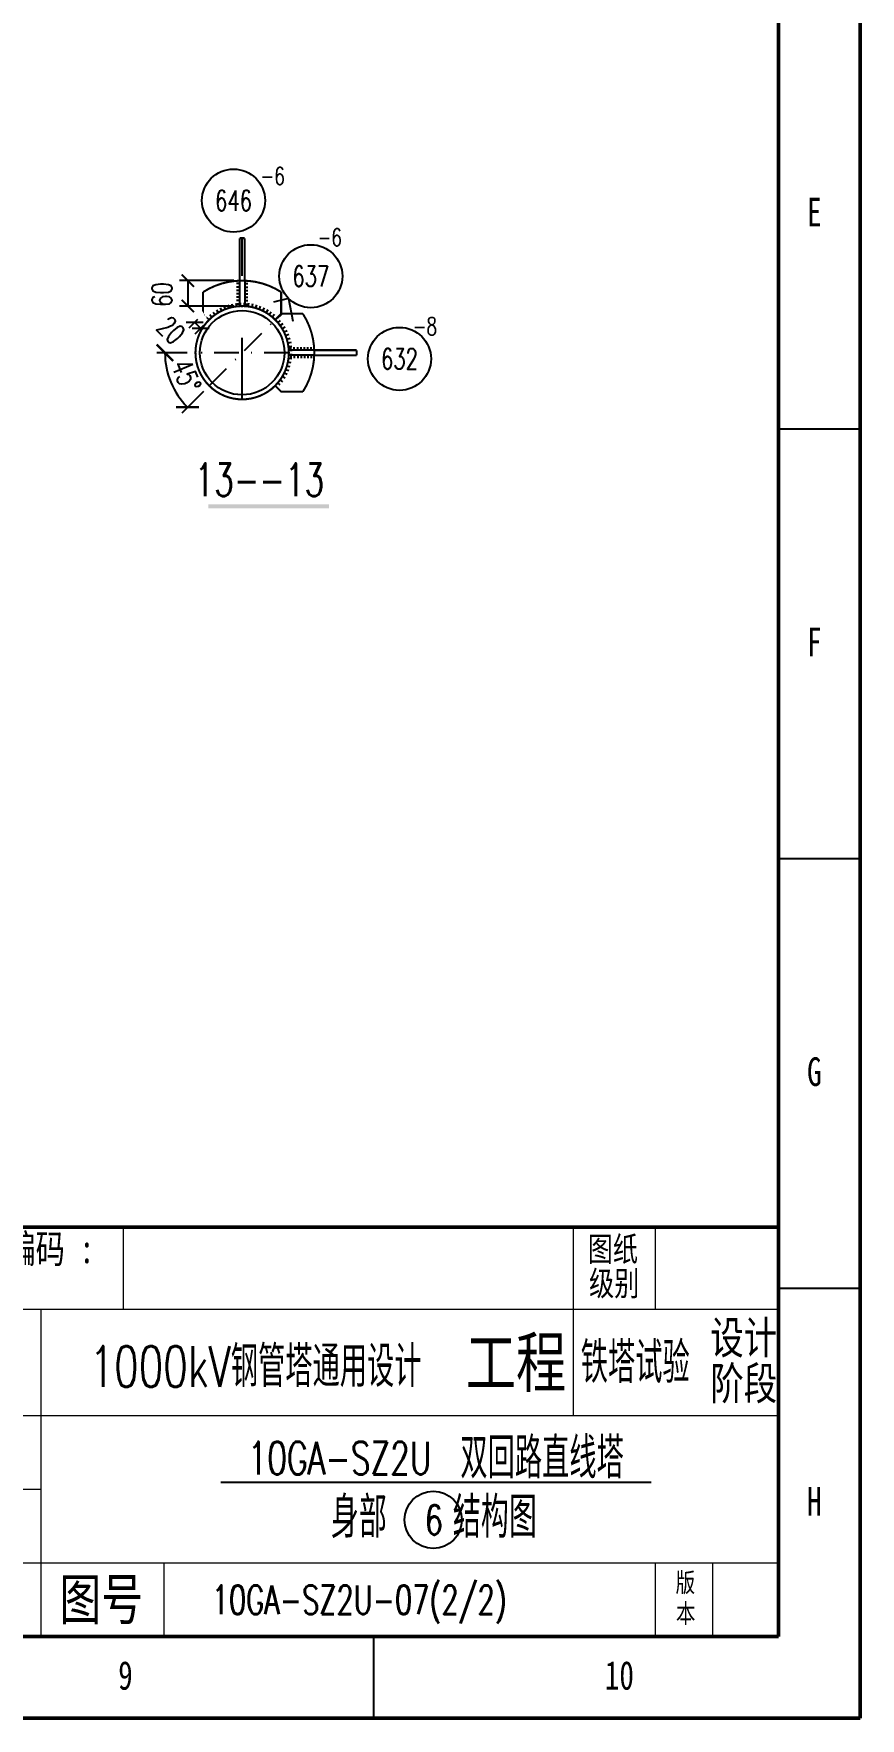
# Model space of a CAD drawing. Extents: x 6045 to 12501, y -14925 to -6998.
# Drawn here: x 7556.6 to 7657.5, y -7592.9 to -7387.1 of the extents above; entities that cross this region are included whole.
import ezdxf
from ezdxf.enums import TextEntityAlignment as Align

# ---------------------------------------------------------------- set-up
doc = ezdxf.new("R2010")
doc.units = 0
doc.header["$LTSCALE"] = 15
doc.header["$MEASUREMENT"] = 0
doc.linetypes.add('DASHDOTX2', pattern=[2, 1, -0.5, 0, -0.5])
doc.linetypes.add('DASHED2', pattern=[0.375, 0.25, -0.125])
doc.layers.get('0').update_dxf_attribs({"linetype": 'CONTINUOUS'})
doc.layers.get('DEFPOINTS').update_dxf_attribs({"linetype": 'CONTINUOUS'})
for name, color, linetype in [('1', 1, 'DASHED2'), ('4', 3, 'DASHDOTX2'), ('NCPE_BORDER', 7, 'CONTINUOUS'), ('TB', 7, 'CONTINUOUS')]:
    doc.layers.add(name, color=color, linetype=linetype)
doc.styles.add('HZ', font='romans.shx', dxfattribs={"width": 0.7, "bigfont": 'fs1.shx'})
doc.styles.add('HZ1', font='romans.shx', dxfattribs={"width": 0.7, "bigfont": 'fs1.shx'})
doc.styles.add('NCPE_BORDER', font='SIMFANG.TTF', dxfattribs={"width": 0.75, "height": 3.5})
doc.styles.add('NCPE_NAME', font='SimSun.ttf', dxfattribs={"width": 0.75, "height": 5})
doc.styles.get("Standard").update_dxf_attribs({"font": 'romans.shx', "width": 0.7, "bigfont": 'fs1.shx'})
doc.dimstyles.get("Standard").update_dxf_attribs({"dimscale": 0, "dimtxt": 2.5, "dimasz": 2, "dimexe": 1, "dimexo": 1, "dimgap": 0.8, "dimtad": 1, "dimdec": 0, "dimlfac": 20, "dimzin": 0, "dimdsep": 46, "dimtxsty": 'Standard', "dimblk1": 'ARCHTICK', "dimblk2": 'ARCHTICK', "dimsah": 1, "dimcen": 0.09, "dimclrd": 4, "dimclre": 4, "dimclrt": 6, "dimadec": 0, "dimazin": 0, "dimtfac": 1, "dimtdec": 0, "dimtofl": 0, "dimtmove": 2, "dimatfit": 3, "dimldrblk": 'ARCHTICK', "dimfxl": 0, "dimtolj": 1, "dimtzin": 0, "dimarcsym": 0})
doc.dimstyles.new('STANDARD$0', dxfattribs={"dimtxt": 2.5, "dimasz": 1.499, "dimexe": 1, "dimexo": 1, "dimgap": 0.5, "dimtad": 1, "dimdec": 0, "dimlfac": 20, "dimzin": 0, "dimdsep": 46, "dimtxsty": 'Standard', "dimblk": 'ARCHTICK', "dimcen": 0.09, "dimclrd": 4, "dimclre": 4, "dimclrt": 6, "dimadec": 0, "dimazin": 0, "dimtfac": 1, "dimtdec": 0, "dimtmove": 2, "dimatfit": 3, "dimldrblk": 'ARCHTICK', "dimfxl": 0, "dimtolj": 1, "dimtzin": 0, "dimarcsym": 0})

# ---------------------------------------------------------------- blocks, each defined once
blk = doc.blocks.new('TKA2')
at = {"color": 3, "lineweight": 50}
for p, q in [((601.1193238901583, 428.8101515997839), (601.1193238901583, 8.810151599783923)), ((591.1193238901583, 18.81015159978392), (591.1193238901583, 418.8101515997839)), ((32.11932389015828, 18.81015159978392), (591.1193238901583, 18.81015159978392)), ((601.1193238901583, 8.810151599783923), (7.119323890158284, 8.810151599783923))]:
    blk.add_line(p, q, dxfattribs=at)
at = {"color": 3}
for p, q in [((601.1193238901583, 166.3101515997839), (591.1193238901583, 166.3101515997839)), ((601.1193238901583, 113.8101515997839), (591.1193238901583, 113.8101515997839)), ((601.1193238901583, 61.31015159978393), (591.1193238901583, 61.31015159978393)), ((591.1193238901583, 27.81015159978381), (591.1193238901583, 27.81015159978381)), ((541.719323890164, 8.810151599783923), (541.719323890164, 18.81015159978392))]:
    blk.add_line(p, q, dxfattribs=at)
at = {"color": 3, "style": 'NCPE_BORDER', "width": 0.75}
for s, p in [('E', (594.6193238901583, 191.0601515997839)), ('F', (594.6193238901583, 138.5601515997839)), ('G', (594.6193238901583, 86.06015159978392)), ('H', (594.6193238901583, 33.56015159978381)), ('9', (510.5193238901525, 12.31015159978392)), ('10', (569.9193238901613, 12.31015159978392))]:
    blk.add_text(s, height=3.5, dxfattribs=at).set_placement(p)
blk = doc.blocks.new('NCPE')
at = {"layer": 'NCPE_BORDER', "linetype": 'Continuous', "lineweight": 0}
h = blk.add_hatch(color=132, dxfattribs=at)
edge = h.paths.add_edge_path()
edge.add_ellipse((-176.626738570204, 28.48824055122896), major_axis=(0, 5.983721032928367), ratio=0.9915823773257747, start_angle=277.08642444083983, end_angle=360, ccw=False)
edge.add_line((-170.7387099589487, 29.22643038599745), (-170.6496983946977, 29.20306938737895))
edge.add_line((-170.6496983946972, 29.2030693873794), (-168.1707078589487, 29.2030693873794))
edge.add_arc((-168.1707078589488, 29.55306938737886), 0.35, 270, 360)
edge.add_line((-167.8207078589485, 29.55306938737886), (-167.8207078589485, 32.20892590314713))
edge.add_ellipse((-167.8279747379374, 38.11473314081741), major_axis=(-0.007266878988569019, 5.905807237670145), ratio=0.997313525223903, start_angle=94.7278019544371, end_angle=180.0000000000005, ccw=False)
edge.add_line((-173.6972767551697, 37.62074139103788), (-173.7413477059276, 37.84141061955131))
edge.add_line((-173.7413477059281, 37.84141061955143), (-176.272741274214, 37.84141061955143))
edge.add_arc((-176.2727412742133, 37.43641061955168), 0.405, 89.99999999999999, 180)
edge.add_line((-176.6777412742131, 37.43641061955168), (-176.6777412742131, 34.50824296929363))
edge.add_line((-176.6777412742131, 34.50824296929295), (-176.6267385702035, 34.47196158415693))
blk.add_hatch(color=132, dxfattribs=at).paths.add_polyline_path([(-167.8207078589494, 32.35375814315739, -0.4861977291044599), (-172.1008955933721, 37.78186409418686), (-172.1008955933712, 37.84141061955143), (-168.2257078589491, 37.84141061955143, -0.414213562373095), (-167.8207078589485, 37.43641061955168)])
h = blk.add_hatch(color=132, dxfattribs=at)
edge = h.paths.add_edge_path()
edge.add_line((-176.6777412742131, 34.39339364940042), (-176.6777412742131, 29.55306938737886))
edge.add_arc((-176.3277412742136, 29.55306938737886), 0.35, 180, 270)
edge.add_line((-176.3277412742136, 29.2030693873794), (-172.341361472371, 29.2030693873794))
edge.add_line((-172.3413614723713, 29.2030693873794), (-172.2579098447546, 29.27486882754113))
edge.add_ellipse((-176.8162273398084, 29.82645329941715), major_axis=(4.592113030681334, 0), ratio=0.9918856346648605, start_angle=353.0445101542277, end_angle=448.2651360178154)
edge.add_line((-176.6772035882987, 34.3792164103088), (-176.6777412742136, 34.39339364940042))
at = {"layer": 'NCPE_BORDER', "color": 7, "linetype": 'Continuous', "lineweight": 50}
for p, q in [((-180.0000001772905, 49.9999992879857), (-1.772905307007022e-07, 49.9999992879857)), ((-180, -7.129528967197984e-07), (-180.0000001772905, 49.9999992879857)), ((0, 0), (0, 49.99999999999272)), ((-180, -7.129528967197984e-07), (0, 0))]:
    blk.add_line(p, q, dxfattribs=at)
at = {"layer": 'NCPE_BORDER', "color": 7, "linetype": 'Continuous', "lineweight": 0}
for p, q in [((-130.0000001772905, 49.9999992879857), (-130.0000001772905, 39.9999992879857)), ((-80.00000017729053, 49.9999992879857), (-80.00000017729053, 39.9999992879857)), ((-25, 39.99999994058726), (-25, 49.99999999999272)), ((-15, 39.99999994058726), (-15, 49.99999999999272)), ((-180.0000001418321, 39.9999992870471), (0, 40)), ((-90, -3.938303052564152e-07), (-90.00000014183297, 39.99999964352355)), ((-25, 26.99999990097876), (-25, 39.99999994058726)), ((-180.0000000957371, 26.9999992870471), (0, 27)), ((-167.999965186701, 26.99999934022708), (-167.999965186701, -6.654299795627594e-07)), ((-134.999965090964, -5.533984221983701e-07), (-134.999965186701, 26.99999944660158)), ((-114.999965090964, -4.824823918170296e-07), (-114.999965186701, 26.99999954449504)), ((-180.0000000638247, 17.9999992870471), (-90.0000000638247, 17.99999964352355)), ((-180.0000000319124, 8.999999287047103), (0, 9)), ((-75, -3.564764483598992e-07), (-75, 9)), ((-15, 0), (-15, 8.999999999992724)), ((-8, 0), (-8, 8.999999999992724))]:
    blk.add_line(p, q, dxfattribs=at)
at = {"layer": 'NCPE_BORDER', "color": 132, "linetype": 'Continuous', "lineweight": 0}
for p, q in [((-176.6777412742131, 34.50824296929295), (-176.626738570204, 34.47196158415682)), ((-176.6772035882987, 34.3792164103088), (-176.6777412742131, 34.39339364940042)), ((-172.3413614723713, 29.2030693873794), (-172.2579098447541, 29.27486882754056))]:
    blk.add_line(p, q, dxfattribs=at)
at = {"layer": 'NCPE_BORDER', "color": 7, "linetype": 'Continuous', "lineweight": 0}
for s, height, style, width, p in [('KKS主系统编码或位置编码 :', 3.5, 'NCPE_BORDER', 0.75, (-128.2601324156594, 45.60786408185322)), ('声明：未经北京国电华北电力工程有限公司书面许可', 3, 'NCPE_BORDER', 0.5, (-178.8172717374282, 45.60786408185322)), ('图纸', 3, 'NCPE_BORDER', 0.75, (-23.27421042844526, 45.83699959104888)), ('不得复制、泄露给第三方或用于其他目的。', 3, 'NCPE_BORDER', 0.5, (-172.3084282545042, 40.90764173017669)), ('级别', 3, 'NCPE_BORDER', 0.75, (-23.11142969836965, 41.63457314218431)), ('工程', 6, 'NCPE_BORDER', 0.75, (-38.16999870813743, 30.4850330024492)), ('设计', 3.985384749669229, 'NCPE_BORDER', 0.75, (-8.308200160147862, 34.51853573329572)), ('北京国电华北电力工程有限公司', 5, 'NCPE_NAME', 0.75, (-165.6519051554651, 30.87769681221653)), ('阶段', 3.985384749669229, 'NCPE_BORDER', 0.75, (-8.308200160147862, 28.9268179628607)), ('批准', 5, 'NCPE_BORDER', 0.75, (-179.101236535932, 19.99892793589152)), ('设计/勘测', 5, 'NCPE_BORDER', 0.6, (-134.6777040670413, 20.04481466160814)), ('审核', 5, 'NCPE_BORDER', 0.75, (-179.4450107191296, 11.22288196808495)), ('比例', 4.9817304887, 'NCPE_BORDER', 0.75, (-130.058005812366, 10.78733433345406)), ('校核', 5, 'NCPE_BORDER', 0.75, (-179.3354389871465, 2.309175823129408)), ('日期', 5, 'NCPE_BORDER', 0.75, (-130.2031883572427, 1.96540163993177)), ('图号', 5, 'NCPE_BORDER', 0.75, (-87.77414307930849, 2.044019571138961)), ('版', 2.331449962, 'NCPE_BORDER', 0.75, (-12.54382506206002, 5.421986286626634)), ('本', 2.331449962, 'NCPE_BORDER', 0.75, (-12.50874773009946, 1.647083880239734))]:
    blk.add_text(s, height=height, dxfattribs=dict(at, style=style, width=width)).set_placement(p)
at = {"layer": 'NCPE_BORDER', "color": 7, "linetype": 'Continuous', "lineweight": 0, "style": 'NCPE_BORDER'}
for tag, p, height, width in [('BARCODE', (-78.46012108276955, 42.09120629784411), 5.978076825600003, 0.75), ('TUTAG', (-13.46012090547902, 42.27749448163377), 4.9817304887, 0.75), ('KKS', (-128.4601210827695, 40.92808017769312), 3.5, 0.75), ('PROJECTNAME', (-88.6483297620698, 30.20895134839066), 6, 0.75), ('MOMENT', (-23.9427305058698, 31.42157903148927), 4.9817304887, 0.75), ('PIZHUN', (-166.4619860921803, 19.71862136024174), 4.9817304887, 0.65), ('DESIGNER', (-113.4619860677385, 19.71862157016585), 5, 0.5), ('DRAWNAME', (-88.20658436018039, 15.83568622379153), 4.9817304887, 0.75), ('SHENHE', (-166.4619860921803, 10.71862136024174), 4.9817304887, 0.65), ('SCALE', (-113.4619860677385, 10.71862157016585), 4.9817304887, 0.5), ('JIAOHE', (-166.461986020885, 1.718621360241741), 4.9817304887, 0.65), ('DRAWDATE', (-113.4619859964432, 1.718621570165851), 4.9817304887, 0.5), ('DRAWNO', (-73.46194734128585, 1.718621570165851), 4.9817304887, 0.75), ('VERCODE', (-6.460120905479016, 1.718621570165851), 4.9817304887, 0.75)]:
    blk.add_attdef(tag, p, '', height=height, dxfattribs=dict(at, width=width))
blk = doc.blocks.new('_ARCHTICK')
at = {"color": 0, "linetype": 'ByBlock', "const_width": 0.15}
blk.add_lwpolyline([(-0.5, -0.5), (0.5, 0.5)], dxfattribs=at)
blk = doc.blocks.new('*D160')
at = {"color": 4, "lineweight": -2}
for p, q in [((7575.371684700126, -7426.090558733813), (7571.645806787533, -7426.090558733815)), ((7577.334069266237, -7430.828174167904), (7574.699475728369, -7433.462767705775))]:
    blk.add_line(p, q, dxfattribs=at)
blk.add_arc((7582.071684700326, -7426.090558733813), 9.42587791279348, 180.0000000000028, 225.0000000000092, dxfattribs=at)
at = {"layer": 'DEFPOINTS', "color": 0}
for p in [(7587.567832863378, -7420.594410570759), (7576.371684700126, -7426.090558733813), (7594.48368448461, -7426.090558733813), (7572.966985788911, -7428.530155454456), (7578.041176047423, -7430.121067386716)]:
    blk.add_point(p, dxfattribs=at)
at = {"color": 4, "lineweight": -2, "xscale": 2, "yscale": 2, "zscale": 2}
for p, rotation in [((7572.645806787533, -7426.090558733814), 90.00000000000281), ((7575.406582509555, -7432.755660924588), 315.0000000000092)]:
    blk.add_blockref('_ARCHTICK', p, dxfattribs=dict(at, rotation=rotation))
at = {"color": 6, "insert": (7575.257262062396, -7428.913185010188), "char_height": 2.5, "attachment_point": 5, "rotation": 292.50000000000006}
blk.add_mtext('\\A1;45°', dxfattribs=at)
blk = doc.blocks.new('*D161')
at = {"color": 4, "lineweight": -2}
for p, q in [((7581.071684700328, -7417.281467824412), (7574.43743067861, -7417.281467824412)), ((7575.43743067861, -7417.281467824412), (7575.43743067861, -7420.390558733612)), ((7581.071684700328, -7420.390558733612), (7574.43743067861, -7420.390558733612))]:
    blk.add_line(p, q, dxfattribs=at)
at = {"layer": 'DEFPOINTS', "color": 0}
for p in [(7582.071684700328, -7417.281467824412), (7575.43743067861, -7420.390558733612), (7582.071684700328, -7420.390558733612)]:
    blk.add_point(p, dxfattribs=at)
at = {"color": 4, "lineweight": -2, "xscale": 1.499, "yscale": 1.499, "zscale": 1.499}
for p, rotation in [((7575.43743067861, -7417.281467824412), 90), ((7575.43743067861, -7420.390558733612), 270)]:
    blk.add_blockref('_ARCHTICK', p, dxfattribs=dict(at, rotation=rotation))
at = {"color": 6, "insert": (7572.293806747616, -7418.979906320769), "char_height": 2.5, "attachment_point": 5, "rotation": 90}
blk.add_mtext('\\A1;60', dxfattribs=at)
blk = doc.blocks.new('*D162')
at = {"color": 4, "lineweight": -2}
for p, q in [((7576.601249511171, -7422.034337107007), (7575.554970641647, -7423.080615976526)), ((7576.262077422834, -7422.373509195341), (7576.994897177907, -7423.106328950416)), ((7577.334069266242, -7422.767156862083), (7576.287790396718, -7423.813435731601))]:
    blk.add_line(p, q, dxfattribs=at)
at = {"layer": 'DEFPOINTS', "color": 0}
for p in [(7576.994897177907, -7423.106328950416), (7577.308356292359, -7421.327230325822), (7578.041176047431, -7422.060050080898)]:
    blk.add_point(p, dxfattribs=at)
at = {"color": 4, "lineweight": -2, "xscale": 1.499, "yscale": 1.499, "zscale": 1.499}
for p, rotation in [((7576.262077422834, -7422.373509195341), 134.9999999998577), ((7576.994897177907, -7423.106328950416), 314.9999999998578)]:
    blk.add_blockref('_ARCHTICK', p, dxfattribs=dict(at, rotation=rotation))
at = {"color": 6, "insert": (7573.395988680369, -7423.342195881718), "char_height": 2.5, "attachment_point": 5, "rotation": 314.9999999998578}
blk.add_mtext('\\A1;20', dxfattribs=at)

msp = doc.modelspace()

# ---------------------------------------------------------------- linework, layer by layer
for p, q in [((7578.527768990685, -7421.126995951799), (7578.759546852428, -7421.451621045201)), ((7578.949761025323, -7420.851294795481), (7579.153939920421, -7421.193951193724)), ((7579.393078964255, -7420.611383124408), (7579.568264143817, -7420.969730136842)), ((7579.854694496429, -7420.408899778555), (7579.999689268049, -7420.780489531728)), ((7580.331454319694, -7420.245227924494), (7580.445268222062, -7420.627522083604)), ((7580.820101681031, -7420.121485606948), (7580.901957249782, -7420.511872715248)), ((7581.317298623482, -7420.038518111419), (7581.366636702078, -7420.43433142911)), ((7581.819648787769, -7419.99689219003), (7581.836132347111, -7420.395427910804)), ((7582.323720612905, -7419.99689219003), (7582.307237053563, -7420.395427910805)), ((7582.826070777195, -7420.038518111422), (7582.7767326986, -7420.434331429114)), ((7583.323267719643, -7420.121485606954), (7583.241412150895, -7420.511872715251)), ((7583.81191508098, -7420.245227924501), (7583.698101178616, -7420.62752208361)), ((7584.288674904248, -7420.408899778565), (7584.143680132626, -7420.780489531737)), ((7584.750290436423, -7420.611383124417), (7584.575105256855, -7420.969730136851)), ((7585.193608375353, -7420.851294795495), (7584.989429480249, -7421.193951193736)), ((7585.615600409988, -7421.126995951813), (7585.383822548244, -7421.451621045216)), ((7577.759127799375, -7421.778001832844), (7578.041176047431, -7422.060050080899)), ((7578.129985493823, -7421.436603274905), (7578.387779044399, -7421.740979544912)), ((7586.013383906845, -7421.436603274921), (7585.755590356272, -7421.740979544928)), ((7586.384241601286, -7421.778001832855), (7586.102193353231, -7422.060050080908)), ((7586.384241601293, -7421.77800183286), (7586.102193353239, -7422.060050080915)), ((7586.384241601286, -7421.778001832851), (7586.102193353231, -7422.060050080908)), ((7586.384241601293, -7421.778001832859), (7586.102193353238, -7422.060050080915)), ((7586.725640159232, -7422.148859527308), (7586.421263889225, -7422.406653077884)), ((7587.035247482338, -7422.546643024169), (7586.710622388936, -7422.778420885912)), ((7587.310948638656, -7422.968635058807), (7586.968292240413, -7423.172813953905)), ((7587.550860309729, -7423.411952997739), (7587.192513297295, -7423.587138177301)), ((7587.753343655582, -7423.873568529913), (7587.381753902409, -7424.018563301534)), ((7587.917015509644, -7424.350328353178), (7587.534721350533, -7424.464142255546)), ((7588.040757827189, -7424.838975714515), (7587.650370718889, -7424.920831283266)), ((7588.040757827183, -7427.342141753127), (7587.650370718886, -7427.26028618438)), ((7588.123725322718, -7425.336172656966), (7587.727912005027, -7425.385510735562)), ((7588.123725322715, -7426.844944810679), (7587.727912005023, -7426.795606732084)), ((7588.165351244107, -7425.838522821253), (7587.766815523333, -7425.855006380595)), ((7588.165351244107, -7426.342594646389), (7587.766815523332, -7426.326111087047)), ((7587.310948638642, -7429.212482408837), (7586.968292240401, -7429.008303513733)), ((7587.55086030972, -7428.769164469907), (7587.192513297286, -7428.593979290339)), ((7587.753343655572, -7428.307548937732), (7587.3817539024, -7428.162554166111)), ((7587.917015509636, -7427.830789114464), (7587.534721350527, -7427.7169752121)), ((7586.384241601282, -7430.40311563477), (7586.102193353229, -7430.121067386715)), ((7586.384241601277, -7430.403115634777), (7586.102193353222, -7430.121067386724)), ((7586.384241601286, -7430.40311563477), (7586.102193353229, -7430.121067386715)), ((7586.725640159216, -7430.032257940329), (7586.42126388921, -7429.774464389757)), ((7587.035247482324, -7429.634474443473), (7586.710622388921, -7429.402696581728)), ((7579.473417769032, -7564.071569041032), (7632.019182453443, -7564.071569041032))]:
    msp.add_line(p, q)
at = {"color": 3}
for q in [(7585.879874594721, -7419.928784265035), (7588.264319340992, -7422.249568442576)]:
    msp.add_line((7587.719986900026, -7419.451944612925), q, dxfattribs=at)
at = {"const_width": 0.25}
for points in [[(7581.760775609435, -7412.099649642411), (7581.760775609424, -7417.287688495494)], [(7582.382593791279, -7412.099649642413), (7581.760775609435, -7412.099649642411)], [(7582.382593791279, -7412.099649642413), (7582.382593791268, -7417.287688495496)], [(7578.041176047431, -7422.060050080899), (7577.308356292358, -7421.327230325823), (7577.308356292364, -7418.680377553303)], [(7586.102193353223, -7422.060050080899), (7586.835013108295, -7421.327230325823), (7586.83501310829, -7418.680377553303)], [(7586.102193353238, -7422.060050080915), (7586.835013108314, -7421.327230325843), (7589.481865880834, -7421.327230325848)], [(7596.062593791726, -7425.779649642919), (7590.874554938643, -7425.779649642908)], [(7596.062593791724, -7426.401467824763), (7590.874554938641, -7426.401467824752)], [(7596.062593791724, -7426.401467824763), (7596.062593791726, -7425.779649642919)], [(7586.102193353238, -7430.121067386707), (7586.835013108314, -7430.85388714178), (7589.481865880834, -7430.853887141774)]]:
    msp.add_lwpolyline(points, dxfattribs=at)
for points in [[(7577.308356292364, -7418.680377553303, -0.2936832418593382), (7586.83501310829, -7418.680377553303, -0.2936832418593382)], [(7589.481865880834, -7421.327230325848, -0.2936832418593382), (7589.481865880834, -7430.853887141774, -0.2936832418593382)]]:
    msp.add_lwpolyline(points, format="xyb", dxfattribs=at)
msp.add_lwpolyline([(7582.071684700327, -7431.790558734009, 0.9999999999999999), (7582.071684700327, -7420.390558733611, 1)], format="xyb", close=True, dxfattribs=at)
for centre, radius in [((7581.01564281672, -7407.504782926562), 3.85), ((7590.455038350668, -7416.742333282432), 3.85), ((7582.071684700328, -7426.090558733812), 5.149885217975659), ((7601.279292734202, -7426.840957346378), 3.85), ((7605.3996677582, -7568.669391192624), 3.5)]:
    msp.add_circle(centre, radius)
msp.add_trace([(7577.94498261125, -7444.609265406782), (7577.94498261125, -7445.109265406782), (7592.669042710098, -7444.609265406782), (7592.669042710098, -7445.109265406782)])
at = {"layer": '1'}
for p, q in [((7581.760775609424, -7417.654570274327), (7581.398048336685, -7417.654570274327)), ((7581.760775609423, -7418.069115728887), (7581.398048336684, -7418.069115728887)), ((7581.760775609422, -7418.483661183446), (7581.398048336683, -7418.483661183446)), ((7581.760775609422, -7418.898206638008), (7581.398048336683, -7418.898206638006)), ((7581.760775609424, -7417.287688495494), (7581.760775609418, -7420.400933910786)), ((7582.382593791264, -7417.287688495496), (7582.382593791259, -7420.400933910788)), ((7582.382593791264, -7417.654570274329), (7582.745321064003, -7417.654570274329)), ((7582.382593791263, -7418.069115728888), (7582.745321064002, -7418.069115728888)), ((7582.382593791262, -7418.483661183448), (7582.745321064001, -7418.483661183448)), ((7582.382593791262, -7418.898206638008), (7582.745321064001, -7418.898206638009)), ((7581.76077560942, -7419.312752092567), (7581.398048336681, -7419.312752092565)), ((7581.760775609419, -7419.727297547127), (7581.39804833668, -7419.727297547127)), ((7581.760775609418, -7420.141843001687), (7581.398048336679, -7420.141843001687)), ((7582.382593791261, -7419.312752092567), (7582.745321064, -7419.312752092569)), ((7582.38259379126, -7419.727297547129), (7582.745321063999, -7419.727297547129)), ((7582.382593791259, -7420.141843001688), (7582.745321063998, -7420.141843001688)), ((7590.874554938643, -7425.779649642908), (7587.761309523351, -7425.779649642903)), ((7590.874554938641, -7426.401467824749), (7587.761309523349, -7426.401467824743)), ((7588.020400432451, -7425.779649642903), (7588.020400432451, -7425.416922370164)), ((7588.020400432449, -7426.401467824743), (7588.020400432449, -7426.764195097482)), ((7588.43494588701, -7425.779649642904), (7588.43494588701, -7425.416922370165)), ((7588.434945887008, -7426.401467824744), (7588.434945887008, -7426.764195097483)), ((7588.84949134157, -7425.779649642905), (7588.849491341572, -7425.416922370166)), ((7588.84949134157, -7426.401467824745), (7588.849491341568, -7426.764195097484)), ((7589.264036796129, -7425.779649642906), (7589.264036796131, -7425.416922370167)), ((7589.264036796129, -7426.401467824747), (7589.264036796128, -7426.764195097486)), ((7589.678582250691, -7425.779649642906), (7589.678582250691, -7425.416922370167)), ((7589.678582250689, -7426.401467824747), (7589.678582250689, -7426.764195097486)), ((7590.09312770525, -7425.779649642907), (7590.09312770525, -7425.416922370168)), ((7590.093127705249, -7426.401467824748), (7590.093127705249, -7426.764195097487)), ((7590.50767315981, -7425.779649642908), (7590.50767315981, -7425.416922370169)), ((7590.507673159808, -7426.401467824749), (7590.507673159808, -7426.764195097488))]:
    msp.add_line(p, q, dxfattribs=at)
at = {"layer": '4', "ltscale": 0.5}
msp.add_line((7582.071684700327, -7431.790558734013), (7582.071684700327, -7412.099649642412), dxfattribs=at)
at = {"layer": '4', "ltscale": 0.2}
for p, q in [((7578.041176047422, -7430.121067386716), (7586.102193353231, -7422.060050080908)), ((7587.771684700526, -7426.090558733812), (7576.371684700126, -7426.090558733812))]:
    msp.add_line(p, q, dxfattribs=at)

# ---------------------------------------------------------------- block references
msp.add_blockref('TKA2', (7056.413484375655, -7601.727837156242))
msp.add_blockref('NCPE', (7647.532808265812, -7582.917685556458)).add_auto_attribs({'DRAWDATE': '2009，09'})

# ---------------------------------------------------------------- texts
at = {"width": 0.7}
for s, height, p in [('-6', 2.15, (7584.315642816719, -7405.579782926566)), ('-6', 2.15, (7591.283176882394, -7413.069679691263)), ('-8', 2.15, (7602.902963104335, -7423.934396168775)), ('双回路直线塔', 5, (7608.712899418642, -7563.611718135055)), ('10GA-SZ2U', 4, (7582.744186270802, -7563.126832274856)), ('10GA-SZ2U-07(2/2)', 3.5, (7578.363454927172, -7580.181047515842))]:
    msp.add_text(s, height=height, dxfattribs=at).set_placement(p)
for s, p in [('646', (7581.01564281672, -7407.504532926564)), ('637', (7590.455038350668, -7416.742083282434)), ('632', (7601.279242734204, -7426.841102346381))]:
    msp.add_text(s, height=2.5, dxfattribs=at).set_placement(p, align=Align.MIDDLE_CENTER)
at = {"style": 'HZ', "width": 0.7}
msp.add_text('13--13', height=4, dxfattribs=at).set_placement((7576.254530847798, -7443.608276481579))
at = {"color": 7, "linetype": 'Continuous', "width": 0.7}
for s, height, p in [('1000kV钢管塔通用设计', 5, (7563.439234079275, -7552.438040201991)), ('6', 3.6, (7604.398186566341, -7570.490815085112))]:
    msp.add_text(s, height=height, dxfattribs=at).set_placement(p)
at = {"color": 7, "linetype": 'Continuous', "style": 'HZ1', "width": 0.72}
msp.add_text('身部   结构图', height=5, dxfattribs=at).set_placement((7592.897092372774, -7570.862006809539))
at = {"layer": 'TB', "width": 0.7}
msp.add_text('铁塔试验', height=5, dxfattribs=at).set_placement((7623.411039575776, -7551.964369075185))

# ---------------------------------------------------------------- dimensions: what is measured, and where the dimension line sits
for base, p1, p2, angle, text, picture, middle in [((7575.43743067861, -7420.390558733612), (7582.071684700327, -7417.281467824411), (7582.071684700327, -7420.390558733611), 270, '60', '*D161', (7572.293806747616, -7418.979906320769)), ((7576.994897177907, -7423.106328950416), (7577.308356292358, -7421.327230325823), (7578.041176047431, -7422.060050080899), 314.9999999998578, '20', '*D162', (7573.395988680369, -7423.342195881718))]:
    dim = msp.add_linear_dim(base=base, p1=p1, p2=p2, angle=angle, text=text, dimstyle='STANDARD$0')
    dim.commit()
    dim.dimension.update_dxf_attribs({"geometry": picture, "text_midpoint": middle, "dimtype": 161})
dim = msp.add_angular_dim_2l(base=(7572.966985788911, -7428.530155454456), line1=((7594.48368448461, -7426.090558733812), (7576.371684700126, -7426.090558733812)), line2=((7578.041176047422, -7430.121067386716), (7587.567832863378, -7420.594410570759)), dimstyle='Standard', override={"dimscale": 1})
dim.commit()
dim.dimension.update_dxf_attribs({"geometry": '*D160', "text_midpoint": (7575.257262062396, -7428.91318501019)})

doc.saveas('drawing.dxf')
